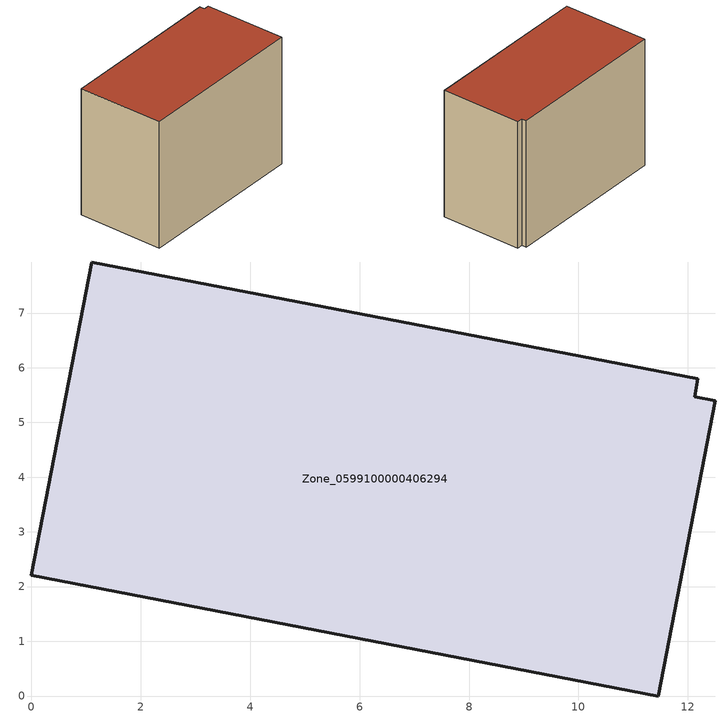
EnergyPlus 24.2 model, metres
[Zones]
Zone_0599100000406294
 floor ground (C_G): 12.18,5.8 12.13,5.47 12.5,5.4 11.46,0 0,2.21 1.1,7.93 z0
 wall outside (C_F): 12.18,5.8 1.1,7.93 0,2.21 11.46,0 12.5,5.4 12.13,5.47 12.18,5.8 z0:8.84
 roof outside (C_R): 12.13,5.47 12.18,5.8 1.1,7.93 0,2.21 11.46,0 12.5,5.4 z8.84
[BUILDING]
Pand.0599100000406294: North Axis=0; Terrain=City; Loads Convergence Tolerance Value=0.04; Temperature Convergence Tolerance Value=0.4; Solar Distribution=FullExterior; Maximum Number of Warmup Days=25; Minimum Number of Warmup Days=1
[Site:Location]
Rotterdam.The.Hague.AP_ZH_NLD Design_Conditions: Latitude=51.96; Longitude=4.45; Time Zone=1; Elevation=-4.5
[SITE:GROUNDTEMPERATURE:BUILDINGSURFACE]
18, 18, 18, 18, 18, 18, 18, 18, 18, 18, 18, 18
[MATERIAL] Thermal Absorptance=0.9; Solar Absorptance=0.7; Visible Absorptance=0.7
Name | Roughness | Thickness | Conductivity | Density | Specific Heat
G.TI.1992-2005 | MediumSmooth | 0.15 | 0.06 | 540 | 1210
F.TI.1992-2005 | Rough | 0.3 | 0.12 | 1920 | 840
R.TI.1992-2005 | MediumRough | 0.2 | 0.08 | 1500 | 1000
[CONSTRUCTION]
C_G: G.TI.1992-2005
C_F: F.TI.1992-2005
C_R: R.TI.1992-2005
[ZONE]
Zone_0599100000406294: Type=1; Multiplier=1; Ceiling Height=Autocalculate; Volume=Autocalculate; Floor Area=autocalculate; Part of Total Floor Area=Yes
[ZONEINFILTRATION:DESIGNFLOWRATE]
Infil_Zone_0599100000406294: Zone or ZoneList or Space or SpaceList=Zone_0599100000406294; Schedule=AlwaysOn; Design Flow Rate Calculation Method=Flow/Area; Flow Rate per Floor Area=0.0015; Constant Term Coefficient=1; Temperature Term Coefficient=0; Velocity Term Coefficient=0; Velocity Squared Term Coefficient=0
[HVACTEMPLATE:ZONE:IDEALLOADSAIRSYSTEM]
Zone_0599100000406294: Maximum Heating Supply Air Temperature=50; Minimum Cooling Supply Air Temperature=13; Maximum Heating Supply Air Humidity Ratio=0.0156; Minimum Cooling Supply Air Humidity Ratio=0.0077; Heating Limit=NoLimit; Cooling Limit=NoLimit; Dehumidification Control Type=ConstantSensibleHeatRatio; Cooling Sensible Heat Ratio=0.7; Dehumidification Setpoint=60; Humidification Control Type=None; Humidification Setpoint=30; Outdoor Air Method=None; Outdoor Air Flow Rate per Person=0.00944; Outdoor Air Flow Rate per Zone Floor Area=0; Outdoor Air Flow Rate per Zone=0; Demand Controlled Ventilation Type=None; Outdoor Air Economizer Type=NoEconomizer; Heat Recovery Type=None; Sensible Heat Recovery Effectiveness=0.7; Latent Heat Recovery Effectiveness=0.65
[ZONECONTROL:THERMOSTAT]
ThermostatControl_Zone_0599100000406294: Zone or ZoneList=Zone_0599100000406294; Control Type Schedule=DualSetpointControlType; Control 1=Thermostat_Zone_0599100000406294; Temperature Difference Between Cutout And Setpoint=0
[THERMOSTATSETPOINT:DUALSETPOINT]
Thermostat_Zone_0599100000406294: Heating Setpoint Temperature Schedule=HeatingSetpoint_Zone_0599100000406294; Cooling Setpoint Temperature Schedule=CoolingSetpoint_Zone_0599100000406294
[SCHEDULE:COMPACT]
HeatingSetpoint_Zone_0599100000406294: Through: 12/31, For: AllDays, Until: 24:00, 21
CoolingSetpoint_Zone_0599100000406294: Through: 12/31, For: AllDays, Until: 24:00, 24
DualSetpointControlType: Through: 12/31, For: AllDays, Until: 24:00, 4
AlwaysOn: Through: 12/31, For: AllDays, Until: 24:00, 1
